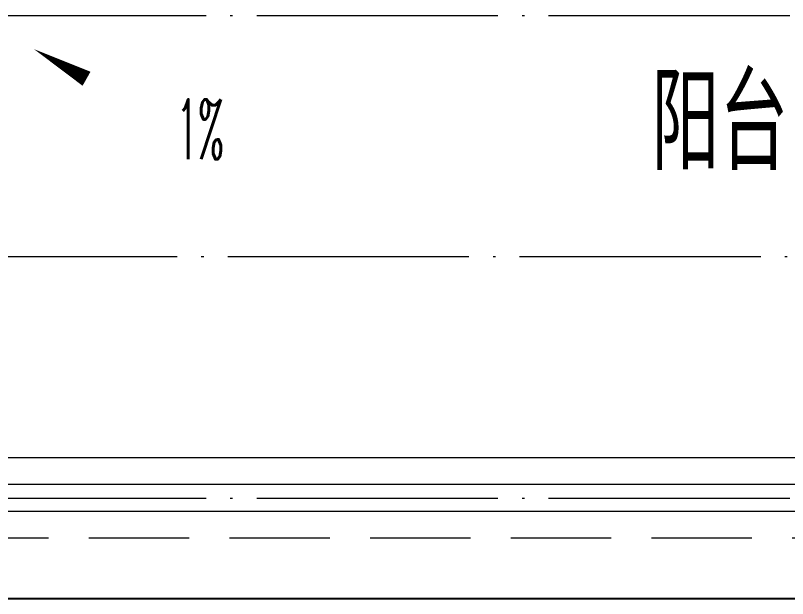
# Model space of a CAD drawing. Extents: x 27938 to 1042331, y -235042 to 1535213.
# Drawn here: x 711034 to 712955, y 596199 to 597649 of the extents above; entities that cross this region are included whole.
import ezdxf

# ---------------------------------------------------------------- set-up
doc = ezdxf.new("R2010")
doc.units = 0
doc.header["$LTSCALE"] = 1000
doc.header["$MEASUREMENT"] = 0
doc.linetypes.add('DASH', pattern=[0.35, 0.25, -0.1])
doc.linetypes.add('DOTE', pattern=[2.42, 2, -0.2, 0.02, -0.2])
for name, color, linetype, lineweight in [('DOTE', 19, 'DOTE', 9), ('平面-排水沟', 86, 'Continuous', 15), ('平面-栏杆', 135, 'Continuous', 15), ('平面-看线', 45, 'Continuous', 15)]:
    doc.layers.add(name, color=color, linetype=linetype, lineweight=lineweight)
doc.layers.add('PUB_TEXT', color=4, linetype='Continuous')
doc.layers.add('看线', color=251, linetype='Continuous')
doc.styles.add('_TCH_DIM', font='SIMPLEX.shx', dxfattribs={"width": 0.6, "oblique": 10, "bigfont": 'hztxt.shx'})
doc.styles.get("Standard").update_dxf_attribs({"font": 'gbenor.shx', "bigfont": 'gbcbig.shx'})

# ---------------------------------------------------------------- blocks, each defined once
blk = doc.blocks.new('HFTHFFGHFH')
at = {"layer": 'DOTE', "linetype": 'DOTE', "ltscale": 0.3}
for p, q in [((534316.6, 597648.8), (587116.6, 597648.8)), ((587116.6, 597048.8), (534316.6, 597048.8)), ((534316.6, 596448.8), (587116.6, 596448.8))]:
    blk.add_line(p, q, dxfattribs=at)

msp = doc.modelspace()

# ---------------------------------------------------------------- linework, layer by layer
at = {"layer": '平面-排水沟', "color": 8}
msp.add_lwpolyline([(711377.7, 597397.5, 0, 0, 0), (711080.4, 597565, 0, 40, 0), (711211.1, 597491.4, 0, 0, 0)], format="xyseb", dxfattribs=at)
at = {"layer": '平面-栏杆', "color": 8}
for points in [[(714966.6, 596482.1), (710466.6, 596482.1)], [(714966.6, 596415.5), (710466.6, 596415.5)]]:
    msp.add_lwpolyline(points, dxfattribs=at)
at = {"layer": '平面-看线', "color": 8}
msp.add_lwpolyline([(714966.6, 596548.8), (710466.6, 596548.8)], dxfattribs=at)
at = {"layer": '平面-看线', "color": 8, "linetype": 'DASH'}
msp.add_lwpolyline([(714966.6, 596348.8), (710466.6, 596348.8)], dxfattribs=at)
at = {"layer": '看线', "color": 8, "ltscale": 0.5}
msp.add_lwpolyline([(710466.6, 596198.8), (714966.6, 596198.8)], dxfattribs=at)

# ---------------------------------------------------------------- block references
msp.add_blockref('HFTHFFGHFH', (146100, 0))

# ---------------------------------------------------------------- texts
at = {"layer": 'PUB_TEXT', "color": 8}
msp.add_text('阳台', height=236.31, dxfattribs=at).set_placement((712616.4, 597263.9))
at = {"layer": '平面-排水沟', "color": 8, "style": '_TCH_DIM', "width": 0.423529}
msp.add_text('1%', height=148.75, dxfattribs=at).set_placement((711434.5, 597291.1))

doc.saveas('drawing.dxf')
